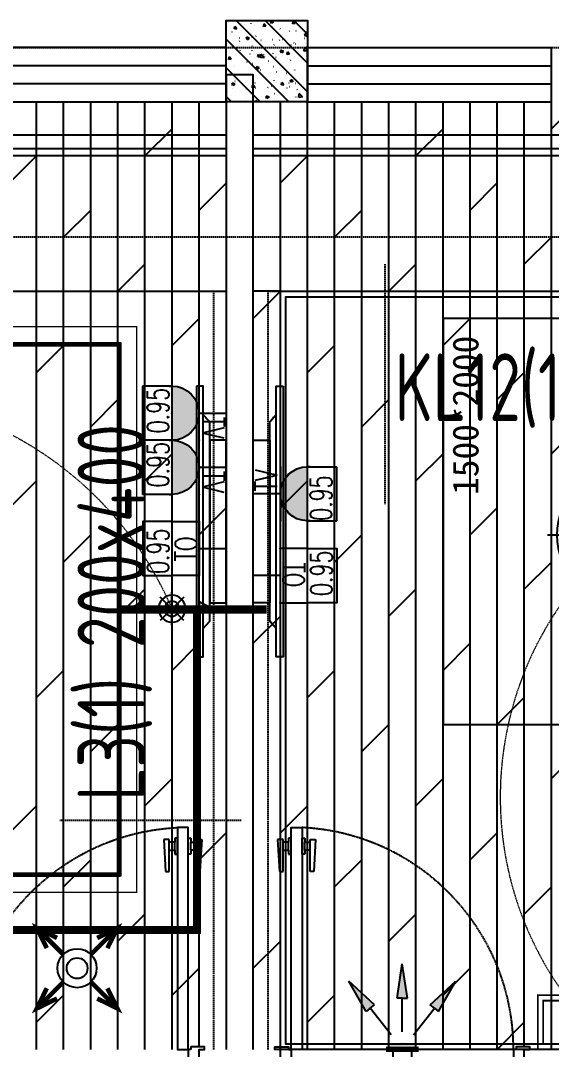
# Model space of a CAD drawing. Header units: inches. Extents: x -3985675 to 129953, y -250661 to -26082.
# Drawn here: x 95061 to 97020, y -29882 to -26082 of the extents above; entities that cross this region are included whole.
import ezdxf
from ezdxf.enums import TextEntityAlignment as Align

# ---------------------------------------------------------------- set-up
doc = ezdxf.new("R2010")
doc.units = ezdxf.units.IN
doc.header["$LTSCALE"] = 10
doc.header["$MEASUREMENT"] = 0
for name, pattern in [('DASH', [0.35, 0.25, -0.1]), ('DOTE', [2.42, 2, -0.2, 0.02, -0.2]), ('SX-DT3-PLAN-07T$0$DASHED', [0.75, 0.5, -0.25])]:
    doc.linetypes.add(name, pattern=pattern)
doc.layers.get('0').update_dxf_attribs({"plot": 0})
for name, color, linetype in [('000土建梁', 251, 'Continuous'), ('003门', 36, 'Continuous'), ('004门套', 47, 'Continuous'), ('005窗', 54, 'Continuous'), ('007地面', 47, 'Continuous'), ('007天花', 65, 'Continuous'), ('008天花灯具', 31, 'Continuous'), ('010活动家具', 34, 'Continuous'), ('017栏杆', 77, 'Continuous'), ('023图框', 4, 'Continuous'), ('028家具', 250, 'DASH'), ('7-空调留洞', 6, 'DASH'), ('COLUMN', 4, 'Continuous'), ('EQUIP-插座', 6, 'Continuous'), ('EQUIP-照明', 6, 'Continuous'), ('EQUIP-通讯', 6, 'Continuous'), ('LSW-風口', 7, 'Continuous'), ('PIPE-喷淋', 6, 'Continuous'), ('SX-D-WALL-BZC$0$S-PATT-WALL', 83, 'Continuous'), ('SX-DT3-PLAN-07T$0$S-BEAM', 4, 'SX-DT3-PLAN-07T$0$DASHED'), ('WALL', 4, 'Continuous'), ('消防喷淋', 6, 'Continuous'), ('龙湖标准家具', 55, 'Continuous')]:
    doc.layers.add(name, color=color, linetype=linetype)
for name, color, linetype, lineweight in [('Cl顶面造型线', 220, 'Continuous', 18), ('S开关', 123, 'Continuous', 15), ('S插座', 6, 'Continuous', 15), ('灯具线路控制', 51, 'Continuous', 15)]:
    doc.layers.add(name, color=color, linetype=linetype, lineweight=lineweight)
doc.styles.add('_HZTXT', font='GBENOR.SHX', dxfattribs={"bigfont": 'GBCBIG.SHX'})
doc.styles.add('_TEL_DIM', font='SIMPLEX.shx', dxfattribs={"width": 0.8, "height": 3.5, "bigfont": 'HZTXT.shx'})
doc.styles.add('B1户型卧室平面图$0$ARIAL', font='')
doc.styles.get("Standard").update_dxf_attribs({"font": ''})
doc.styles.add('国标宋体', font='gbxwxtr.shx', dxfattribs={"width": 0.6, "bigfont": 'gbhzfs.shx'})
doc.styles.add('幼圆', font='', dxfattribs={"width": 1.25})
doc.styles.add('标注文字', font='romans.shx', dxfattribs={"width": 0.7, "bigfont": 'hztxt.shx'})
doc.styles.get('B1户型卧室平面图$0$ARIAL').set_extended_font_data('NSimSun')
doc.styles.get('Standard').set_extended_font_data('SimSun')
doc.styles.get('幼圆').set_extended_font_data('YouYuan')

# ---------------------------------------------------------------- blocks, each defined once
blk = doc.blocks.new('*U94')
at = {"layer": '003门', "color": 250}
for p, q in [((-10, 875.1), (-3.3, 757)), ((10, 875.1), (-10, 875.1)), ((10, 865.3), (10, 875.1)), ((30, 880), (30, 865.3)), ((40, 880), (30, 880)), ((40, 821.2), (40, 880)), ((80, 821.2), (80, 880)), ((80, 880), (90, 880)), ((90, 880), (90, 865.3)), ((110, 875.1), (130, 875.1)), ((110, 865.3), (110, 875.1)), ((130, 875.1), (123.3, 757)), ((10, 835.9), (10, 865.3)), ((30, 865.3), (10, 865.3)), ((30, 835.9), (30, 865.3)), ((90, 835.9), (90, 865.3)), ((90, 865.3), (110, 865.3)), ((110, 835.9), (110, 865.3)), ((10, 835.9), (30, 835.9)), ((10, 757), (10, 835.9)), ((30, 835.9), (30, 821.2)), ((30, 821.2), (40, 821.2)), ((90, 821.2), (80, 821.2)), ((90, 835.9), (90, 821.2)), ((110, 835.9), (90, 835.9)), ((110, 757), (110, 835.9)), ((-3.3, 757), (10, 757)), ((123.3, 757), (110, 757))]:
    blk.add_line(p, q, dxfattribs=at)
at = {"layer": '003门', "linetype": 'ByBlock'}
blk.add_lwpolyline([(40, 100), (40, 920), (80, 920), (80, 100)], close=True, dxfattribs=at)
at = {"layer": '003门', "color": 251, "linetype": 'DASH'}
blk.add_arc((40, 100.4), 820, 0, 87.134, dxfattribs=at)
at = {"layer": '004门套'}
for points in [[(30, 100), (40, 100), (40, 60), (50, 60), (50, -100), (40, -100), (40, -110), (-10, -110), (-10, -100), (0, -100), (0, 100), (-20, 100), (-20, 110), (30, 110)], [(870, 100), (860, 100), (860, 60), (850, 60), (850, -100), (860, -100), (860, -110), (910, -110), (910, -100), (900, -100), (900, 100), (920, 100), (920, 110), (870, 110)]]:
    blk.add_lwpolyline(points, close=True, dxfattribs=at)
at = {"linetype": 'ByBlock', "style": '_HZTXT', "flags": 8}
blk.add_attdef('门编号', text='', height=121.9, dxfattribs=at).set_placement((2307.3, 99.4), align=Align.CENTER)
blk = doc.blocks.new('B1户型卧室平面图$0$台灯')
at = {"color": 0}
for p, q in [((0, 161.3), (0, 57.1)), ((-57.1, 0), (-161.3, 0)), ((161.3, 0), (57.1, 0)), ((0, -57.1), (0, -161.3))]:
    blk.add_line(p, q, dxfattribs=at)
for radius in [131.3, 57.1]:
    blk.add_circle((0, 0), radius, dxfattribs=at)
blk = doc.blocks.new('A$C182B0BA8')
at = {"color": 0}
for p, q in [((275.8, 2000), (275.8, 1895.8)), ((2225.8, 2000), (2225.8, 1895.8)), ((114.5, 1838.6), (218.7, 1838.6)), ((332.9, 1838.6), (437.2, 1838.6)), ((2168.7, 1838.6), (2064.5, 1838.6)), ((2387.2, 1838.6), (2282.9, 1838.6)), ((275.8, 1781.6), (275.8, 1677.3)), ((2225.8, 1781.6), (2225.8, 1677.3))]:
    blk.add_line(p, q, dxfattribs=at)
for centre, radius in [((275.8, 1838.7), 131.3), ((2225.8, 1838.7), 131.3), ((275.8, 1838.7), 57.1), ((2225.8, 1838.7), 57.1)]:
    blk.add_circle(centre, radius, dxfattribs=at)
at = {"layer": '010活动家具'}
for p, q in [((500.8, 0), (500.8, 1930)), ((2000.8, 1930), (2000.8, 0)), ((2000.8, 0), (500.8, 0))]:
    blk.add_line(p, q, dxfattribs=at)
at = {"layer": '010活动家具', "color": 8}
for p, q in [((1161.5, 1824.2, -431.7), (609.3, 1824.2, -431.7)), ((1906.6, 1824.2, -431.7), (1338.5, 1824.2, -431.7)), ((2000.8, 1341.5), (500.8, 1341.5)), ((2000.8, 1341.5), (520.8, 1094.8, -431.7)), ((1161.5, 1367, -431.7), (609.3, 1367, -431.7)), ((920.8, 573.2, -431.7), (2000.8, 1341.5)), ((935, 720.4, -431.7), (2000.8, 1341.5)), ((1906.6, 1367, -431.7), (1338.5, 1367, -431.7))]:
    blk.add_line(p, q, dxfattribs=at)
at = {"layer": '010活动家具'}
for points in [[(50.8, 1590), (50.8, 2000), (500.8, 2000), (500.8, 1590)], [(2000.8, 1930), (2000.8, 2000), (500.8, 2000), (500.8, 1930)], [(2450.8, 1590), (2450.8, 2000), (2000.8, 2000), (2000.8, 1590)]]:
    blk.add_lwpolyline(points, close=True, dxfattribs=at)
at = {"layer": '010活动家具', "color": 8}
for centre, radius, start, end in [((609.3, 1774.4, -431.7), 50, 90, 156.1601), ((1161.5, 1774.4, -431.7), 50, 23.8399, 90), ((1338.5, 1774.4, -431.7), 50, 90, 156.1601), ((1906.6, 1774.4, -431.7), 50, 23.8399, 90), ((1013.7, 1595.7, -431.7), 492.1, 156.184, 203.8399), ((757.2, 1595.7, -431.7), 492.1, 336.1601, 23.816), ((1742.9, 1595.7, -431.7), 492.1, 156.184, 203.8399), ((1502.3, 1595.7, -431.7), 492.1, 336.1601, 23.816), ((609.3, 1417, -431.7), 50, 203.8399, 270), ((1161.5, 1417, -431.7), 50, 270, 336.1601), ((1338.5, 1417, -431.7), 50, 203.8399, 270), ((1906.6, 1417, -431.7), 50, 270, 336.1601), ((546.6, 700.4, -431.7), 395.2, 341.2313, 93.7426)]:
    blk.add_arc(centre, radius, start, end, dxfattribs=at)
at = {"layer": '010活动家具', "color": 8, "xscale": -1}
blk.add_blockref('B1户型卧室平面图$0$台灯', (275.8, 1838.7), dxfattribs=at)
at = {"layer": '010活动家具', "color": 8}
blk.add_blockref('B1户型卧室平面图$0$台灯', (2225.8, 1838.7), dxfattribs=at)
at = {"layer": '010活动家具', "color": 8, "style": 'B1户型卧室平面图$0$ARIAL', "text_generation_flag": 2}
for s, p in [('450*410', (34.6, 1700.2)), ('450*410', (2012.2, 1700.2)), ('1500*2000', (1349.2, 130.9))]:
    blk.add_text(s, height=96, rotation=180, dxfattribs=at).set_placement(p)
blk = doc.blocks.new('A$C06656856')
at = {"layer": '龙湖标准家具', "color": 8}
for points in [[(0, 1000), (0, 0), (25, 0), (25, 1000)], [(49.5, 799.8), (49.5, 199.8), (110, 199.8), (110, 799.8)]]:
    blk.add_lwpolyline(points, close=True, dxfattribs=at)
blk.add_lwpolyline([(25, 105.1), (49.5, 132.2), (49.5, 867.4), (25, 894.4)], dxfattribs=at)
blk = doc.blocks.new('中心灯饰')
at = {"color": 8}
for p, q in [((0, 284.3), (0, -284.3)), ((-284.3, 0), (284.3, 0))]:
    blk.add_line(p, q, dxfattribs=at)
blk.add_ellipse((0, 0), major_axis=(-249.8, 0.6), ratio=1, start_param=3.143995, end_param=9.42718)
blk.add_ellipse((0, 0), major_axis=(180.6, 0.1), ratio=1, start_param=-0.0006318038625084, end_param=6.282553503317076, dxfattribs=at)
blk = doc.blocks.new('智能家居')
at = {"color": 6, "const_width": 3.24}
for points in [[(-50, 100), (50, 100), (50, 0), (-50, 0)], [(-40, 90), (40, 90), (40, 10), (-40, 10)]]:
    blk.add_lwpolyline(points, close=True, dxfattribs=at)
blk = doc.blocks.new('开关')
at = {"color": 6, "const_width": 6.48}
for points in [[(27343.1, 51078.8), (27543.1, 51078.8), (27543.1, 50878.8), (27343.1, 50878.8)], [(27363.1, 51058.8), (27523.1, 51058.8), (27523.1, 50898.8), (27363.1, 50898.8)]]:
    blk.add_lwpolyline(points, close=True, dxfattribs=at)
at = {"layer": 'EQUIP-照明', "xscale": 2, "yscale": 2, "zscale": 2}
blk.add_blockref('智能家居', (27443.1, 50878.8), dxfattribs=at)
at = {"layer": '7-空调留洞', "color": 6, "linetype": 'ByBlock', "style": '标注文字', "width": 0.7, "flags": 8}
blk.add_attdef('1', (27415.8, 50937.2), '', height=80, dxfattribs=at)
blk = doc.blocks.new('A$C298C3D42')
h = blk.add_hatch(color=250)
h.dxf.hatch_style = 1
h.paths.add_polyline_path([(1.378, 2.578), (0.978, 3.378), (0.978, 2.578)])
at = {"color": 251}
for p, q in [((0.978, 3.378), (1.378, 2.578)), ((0.978, 1.956), (0.978, 3.378)), ((1.378, 2.578), (0.978, 2.578)), ((0.978, 0), (0.978, 1.956)), ((0.978, 0), (0.978, 1.956)), ((0.286, 1.669), (1.669, 0.286)), ((1.669, 1.669), (0.286, 0.286)), ((1.669, 1.669), (0.286, 0.286)), ((0.286, 1.669), (1.669, 0.286)), ((0, 0.978), (1.956, 0.978)), ((1.956, 0.978), (0, 0.978))]:
    blk.add_line(p, q, dxfattribs=at)
for radius in [0.8, 0.444]:
    blk.add_circle((0.978, 0.978), radius)
blk = doc.blocks.new('$equip$00001489')
at = {"color": 0}
for p, q in [((0, 0.551), (0, 1.051)), ((-0.5, 0.551), (0.5, 0.551)), ((-0.5, 0.001), (-0.5, 0.051)), ((0.5, 0.001), (0.5, 0.051))]:
    blk.add_line(p, q, dxfattribs=at)
blk.add_arc((0, 0.051), 0.5, 0, 180, dxfattribs=at)
for p in [(0, 1.051), (-0.5, 0.551), (0.5, 0.551), (0, 0.051)]:
    blk.add_point(p)
for points in [[(-0.25, 0.484), (0.25, 0.484), (-0.433, 0.301), (0.433, 0.301)], [(0, 0.551), (0, 0.551), (-0.25, 0.484), (0.25, 0.484)], [(-0.433, 0.301), (0.433, 0.301), (-0.5, 0.051), (0.5, 0.051)]]:
    blk.add_solid(points, dxfattribs=at)
at = {"flags": 9}
blk.add_attdef('A', (0, 0), '', height=0.00002, dxfattribs=at)
blk = doc.blocks.new('插座1')
at = {"color": 0}
for p, q in [((-100, 210), (-100, 200)), ((100, 210), (100, 200)), ((100, 100), (-100, 100)), ((0, 100), (0, 0))]:
    blk.add_line(p, q, dxfattribs=at)
blk.add_arc((0, 200), 100, 180, 0, dxfattribs=at)
for p in [(0, 200), (-100, 100), (100, 100), (0, 0)]:
    blk.add_point(p)
for points in [[(86.6, 150), (-86.6, 150), (100, 200), (-100, 200)], [(50, 113.4), (-50, 113.4), (86.6, 150), (-86.6, 150)], [(0, 100), (0, 100), (50, 113.4), (-50, 113.4)]]:
    blk.add_solid(points, dxfattribs=at)
at = {"layer": 'EQUIP-插座'}
for p, q in [((-100, 200), (-100, 308.3)), ((-100, 308.3), (100, 308.3)), ((100, 200), (100, 308.3)), ((100, 200), (100, 308.3))]:
    blk.add_line(p, q, dxfattribs=at)
at = {"layer": 'EQUIP-插座', "xscale": 200, "yscale": 200, "zscale": 200, "rotation": 180}
blk.add_blockref('$equip$00001489', (0, 210.3), dxfattribs=at)
at = {"flags": 9}
blk.add_attdef('A', (0, 210.3), '', height=0.004, rotation=180, dxfattribs=at)
blk = doc.blocks.new('新块')
at = {"color": 0}
for p, q in [((58195.1, 53021.8), (58195.1, 53121.8)), ((58195.1, 53021.8), (58195.1, 53121.8)), ((58295.1, 53021.8), (58095.1, 53021.8)), ((58295.1, 53021.8), (58095.1, 53021.8)), ((58095.1, 52911.8), (58095.1, 52921.8)), ((58095.1, 52911.8), (58095.1, 52921.8)), ((58295.1, 52911.8), (58295.1, 52921.8)), ((58295.1, 52911.8), (58295.1, 52921.8))]:
    blk.add_line(p, q, dxfattribs=at)
blk.add_arc((58195.1, 52921.8), 100, 0, 180, dxfattribs=at)
blk.add_arc((58195.1, 52921.8), 100, 0, 180, dxfattribs=at)
for p in [(58195.1, 53121.8), (58195.1, 53121.8), (58095.1, 53021.8), (58095.1, 53021.8), (58295.1, 53021.8), (58295.1, 53021.8), (58195.1, 52921.8), (58195.1, 52921.8)]:
    blk.add_point(p)
for points in [[(58195.1, 53021.8), (58195.1, 53021.8), (58245.1, 53008.4), (58145.1, 53008.4)], [(58195.1, 53021.8), (58195.1, 53021.8), (58245.1, 53008.4), (58145.1, 53008.4)], [(58245.1, 53008.4), (58145.1, 53008.4), (58281.7, 52971.8), (58108.5, 52971.8)], [(58245.1, 53008.4), (58145.1, 53008.4), (58281.7, 52971.8), (58108.5, 52971.8)], [(58281.7, 52971.8), (58108.5, 52971.8), (58295.1, 52921.8), (58095.1, 52921.8)], [(58281.7, 52971.8), (58108.5, 52971.8), (58295.1, 52921.8), (58095.1, 52921.8)]]:
    blk.add_solid(points, dxfattribs=at)
at = {"layer": 'EQUIP-插座'}
for p, q in [((58095.1, 52921.8), (58095.1, 52813.5)), ((58295.1, 52921.8), (58295.1, 52813.5)), ((58295.1, 52921.8), (58295.1, 52813.5)), ((58095.1, 52813.5), (58295.1, 52813.5))]:
    blk.add_line(p, q, dxfattribs=at)
at = {"layer": 'EQUIP-插座', "xscale": -1, "rotation": 180}
blk.add_blockref('插座1', (58195.1, 53121.8), dxfattribs=at)
at = {"layer": 'EQUIP-插座', "xscale": -200, "yscale": 200, "zscale": 200}
blk.add_blockref('$equip$00001489', (58195.1, 52911.5), dxfattribs=at)
at = {"flags": 9}
blk.add_attdef('A', (58195.1, 52911.5), '', height=0.004, rotation=180, dxfattribs=at)
blk.add_attdef('A', (58195.1, 52911.5), '', height=0.004, dxfattribs=at)
at = {"color": 6, "flags": 8}
blk.add_attdef('USB', (58118.9, 52728.8), '', height=80, dxfattribs=at)
at = {"layer": '023图框', "color": 6, "style": '幼圆', "width": 0.8}
for tag, p in [('TV', (58208.6, 53034.7)), ('0.35', (58101.4, 52830.5))]:
    blk.add_attdef(tag, p, '', height=80, dxfattribs=at)
blk = doc.blocks.new('插座')
at = {"color": 0}
for p, q in [((40417.2, 59838.2), (40417.2, 59828.2)), ((40417.2, 59838.2), (40417.2, 59828.2)), ((40617.2, 59838.2), (40617.2, 59828.2)), ((40617.2, 59838.2), (40617.2, 59828.2)), ((40617.2, 59728.2), (40417.2, 59728.2)), ((40617.2, 59728.2), (40417.2, 59728.2)), ((40517.2, 59728.2), (40517.2, 59628.2)), ((40517.2, 59728.2), (40517.2, 59628.2))]:
    blk.add_line(p, q, dxfattribs=at)
blk.add_arc((40517.2, 59828.2), 100, 180, 0, dxfattribs=at)
blk.add_arc((40517.2, 59828.2), 100, 180, 0, dxfattribs=at)
for p in [(40517.2, 59828.2), (40517.2, 59828.2), (40417.2, 59728.2), (40417.2, 59728.2), (40617.2, 59728.2), (40617.2, 59728.2), (40517.2, 59628.2), (40517.2, 59628.2)]:
    blk.add_point(p)
for points in [[(40603.8, 59778.2), (40430.6, 59778.2), (40617.2, 59828.2), (40417.2, 59828.2)], [(40603.8, 59778.2), (40430.6, 59778.2), (40617.2, 59828.2), (40417.2, 59828.2)], [(40567.2, 59741.6), (40467.2, 59741.6), (40603.8, 59778.2), (40430.6, 59778.2)], [(40567.2, 59741.6), (40467.2, 59741.6), (40603.8, 59778.2), (40430.6, 59778.2)], [(40517.2, 59728.2), (40517.2, 59728.2), (40567.2, 59741.6), (40467.2, 59741.6)], [(40517.2, 59728.2), (40517.2, 59728.2), (40567.2, 59741.6), (40467.2, 59741.6)]]:
    blk.add_solid(points, dxfattribs=at)
at = {"layer": 'EQUIP-插座'}
for p, q in [((40417.2, 59828.2), (40417.2, 59936.5)), ((40417.2, 59936.5), (40617.2, 59936.5)), ((40617.2, 59828.2), (40617.2, 59936.5)), ((40617.2, 59828.2), (40617.2, 59936.5))]:
    blk.add_line(p, q, dxfattribs=at)
blk.add_blockref('插座1', (40517.2, 59628.2), dxfattribs=at)
at = {"layer": 'EQUIP-插座', "xscale": 200, "yscale": 200, "zscale": 200, "rotation": 180}
blk.add_blockref('$equip$00001489', (40517.2, 59838.5), dxfattribs=at)
at = {"flags": 9}
blk.add_attdef('A', (40517.2, 59838.5), '', height=0.004, rotation=180, dxfattribs=at)
blk.add_attdef('A', (40517.2, 59838.5), '', height=0.004, rotation=180, dxfattribs=at)
at = {"layer": '023图框', "color": 6, "style": '标注文字', "width": 0.7, "flags": 8}
for tag, p in [('USB', (40433.6, 59942.8)), ('0.35', (40417.2, 59838.2)), ('TV', (40526.2, 59635.9))]:
    blk.add_attdef(tag, p, '', height=80, dxfattribs=at)
blk = doc.blocks.new('新块22')
at = {"layer": 'EQUIP-通讯'}
for p, q in [((37020.4, 57656.4), (37020.4, 57556.4)), ((37220.4, 57556.4), (37220.4, 57656.4)), ((37020.4, 57556.4), (37220.4, 57556.4)), ((37120.4, 57556.5), (37120.4, 57456.6))]:
    blk.add_line(p, q, dxfattribs=at)
blk.add_lwpolyline([(37020.4, 57656.4), (37020.4, 57764.7), (37220.4, 57764.7), (37220.4, 57656.4)], close=True, dxfattribs=at)
for p in [(37020.4, 57656.4), (37220.4, 57656.4), (37020.4, 57556.4), (37220.4, 57556.4), (37120.4, 57456.6)]:
    blk.add_point(p, dxfattribs=at)
at = {"layer": '7-空调留洞', "color": 6, "linetype": 'ByBlock', "style": '标注文字', "width": 0.7}
blk.add_attdef('0.95', (37027.5, 57668), '', height=80, dxfattribs=at)
at = {"layer": '7-空调留洞', "color": 0, "linetype": 'ByBlock', "style": '标注文字', "width": 0.7}
blk.add_attdef('TO', (37071.6, 57565.1), '', height=80, dxfattribs=at)
at = {"layer": 'EQUIP-通讯', "style": '_TEL_DIM', "text_generation_flag": 4, "flags": 1}
blk.add_attdef('A', text='', height=0.005, rotation=180, dxfattribs=at).set_placement((37120.4, 57456.6), align=Align.MIDDLE_CENTER)
blk = doc.blocks.new('70侧送')
at = {"lineweight": 30}
h = blk.add_hatch(color=3, dxfattribs=at)
edge = h.paths.add_edge_path()
edge.add_ellipse((7, 0), major_axis=(0, 60), ratio=0.294682, start_angle=180, end_angle=360)
edge.add_line((7, 60), (7, -60))
at = {"layer": 'LSW-風口'}
for points in [[(164.1, 103.2), (152.2, 118.4), (140.3, 133.6), (252.2, 196.9)], [(188.8, 19.3), (188.8, 0), (188.8, -19.3), (316, 0)], [(164.1, -103.2), (152.2, -118.4), (140.3, -133.6), (252.2, -196.9)]]:
    blk.add_hatch(color=3, dxfattribs=at).paths.add_polyline_path(points)
at = {"layer": 'LSW-風口', "color": 3}
for p, q in [((140.3, 133.6), (252.2, 196.9)), ((164.1, 103.2), (252.2, 196.9)), ((54.3, 41.7), (152.2, 118.4)), ((152.2, 118.4), (140.3, 133.6)), ((152.2, 118.4), (164.1, 103.2)), ((-125, 35), (-125, -35)), ((0, 35), (-125, 35)), ((0, -35), (0, 35)), ((188.8, 0), (188.8, 19.3)), ((188.8, 19.3), (316, 0)), ((-125, -35), (0, -35)), ((64.5, 0), (188.8, 0)), ((188.8, -19.3), (316, 0)), ((188.8, 0), (188.8, -19.3)), ((54.3, -41.7), (152.2, -118.4)), ((152.2, -118.4), (164.1, -103.2)), ((164.1, -103.2), (252.2, -196.9)), ((152.2, -118.4), (140.3, -133.6)), ((140.3, -133.6), (252.2, -196.9))]:
    blk.add_line(p, q, dxfattribs=at)
at = {"layer": 'LSW-風口', "color": 3, "const_width": 20}
blk.add_lwpolyline([(0, 60), (0, -60)], dxfattribs=at)
blk = doc.blocks.new('LSW-下送风口100')
at = {"layer": 'LSW-風口', "color": 3, "const_width": 22}
for points in [[(-145.4, 96.3), (-193.1, 193.1), (-96.3, 145.4)], [(-66.2, 66.2), (-193.1, 193.1)], [(66.2, 66.2), (193.1, 193.1)], [(96.3, 145.4), (193.1, 193.1), (145.4, 96.3)], [(-96.3, -145.4), (-193.1, -193.1), (-145.4, -96.3)], [(-66.2, -66.2), (-193.1, -193.1)], [(66.2, -66.2), (193.1, -193.1)], [(145.4, -96.3), (193.1, -193.1), (96.3, -145.4)]]:
    blk.add_lwpolyline(points, dxfattribs=at)
at = {"layer": 'LSW-風口', "color": 3, "lineweight": -3}
blk.add_circle((0, 0), 93.6, dxfattribs=at)
at = {"layer": 'LSW-風口', "color": 2}
blk.add_circle((0, 0), 50, dxfattribs=at)
blk = doc.blocks.new('aw35364')
at = {"layer": '028家具'}
for p, q in [((122042, -26942.5), (120112, -26942.5)), ((120112, -26942.5), (120112, -28442.5)), ((120112, -28442.5), (122042, -28442.5))]:
    blk.add_line(p, q, dxfattribs=at)
for points in [[(119202.1, -27192.5), (119202.1, -28192.5), (119227.1, -28192.5), (119227.1, -27192.5)], [(119521.9, -27192.5), (119521.9, -28192.5), (119496.9, -28192.5), (119496.9, -27192.5)], [(119251.7, -27392.7), (119251.7, -27992.7), (119312.1, -27992.7), (119312.1, -27392.7)], [(119472.4, -27392.7), (119472.4, -27992.7), (119411.9, -27992.7), (119411.9, -27392.7)]]:
    blk.add_lwpolyline(points, close=True, dxfattribs=at)
for points in [[(119227.1, -28087.4), (119251.7, -28060.3), (119251.7, -27325.1), (119227.1, -27298.1)], [(119496.9, -28087.4), (119472.4, -28060.3), (119472.4, -27325.1), (119496.9, -27298.1)]]:
    blk.add_lwpolyline(points, dxfattribs=at)
at = {"layer": '028家具', "style": 'B1户型卧室平面图$0$ARIAL', "text_generation_flag": 6}
blk.add_text('1500*2000', height=96, rotation=270, dxfattribs=at).set_placement((120242.9, -27594.2))
blk = doc.blocks.new('dr57567')
at = {"layer": 'SX-DT3-PLAN-07T$0$S-BEAM', "color": 251}
for p, q in [((65838.8, -44331.1), (60238.8, -44331.1)), ((63619.5, -44431.1), (63619.5, -45316.6)), ((62988.8, -44531.1), (60238.8, -44531.1)), ((62988.8, -47331.1), (62988.8, -44531.1)), ((65838.8, -44531.1), (63188.8, -44531.1)), ((63188.8, -47331.1), (63188.8, -44531.1)), ((63088.8, -46485.4), (62420, -46485.4))]:
    blk.add_line(p, q, dxfattribs=at)
blk.add_lwpolyline([(68638.8, -46581.2), (68638.8, -45881.2), (66638.8, -45881.2), (66638.8, -43631.1), (59838.8, -43631.1), (59838.8, -44331.1)], dxfattribs=at)
at = {"layer": 'SX-DT3-PLAN-07T$0$S-BEAM', "color": 251, "style": '国标宋体', "width": 0.8}
blk.add_text('KL12(1) 200x550', height=250, dxfattribs=at).set_placement((63655.7, -45010.3))
blk.add_text('L3(1) 200x400', height=250, rotation=90, dxfattribs=at).set_placement((62735.4, -46412.5))
blk = doc.blocks.new('SEQ234')
at = {"layer": 'PIPE-喷淋', "linetype": 'ByBlock', "ltscale": 0.2, "const_width": 30, "elevation": 0}
for points in [[(94845, -30348.5), (94845, -29441), (95712.7, -29441), (95712.7, -28257.3)], [(95430, -28257.3), (95970, -28257.3)]]:
    blk.add_lwpolyline(points, dxfattribs=at)

msp = doc.modelspace()

# ---------------------------------------------------------------- hatches: boundary and pattern name
at = {"layer": '007地面'}
h = msp.add_hatch(dxfattribs=at)
h.set_pattern_fill('DOLMIT', color=250, scale=400, angle=90, style=0)
h.set_pattern_definition([(90, (95820, -29882.18), (100, 6e-15), []), (45, (95820, -29882.18), (200, -200), [141.421, -282.843])])
h.paths.add_polyline_path([(93020.1, -26882.2), (92820.2, -26882.2), (92820.2, -26382.2), (93720.1, -26382.2), (93720.1, -26382.2), (94020, -26382.2), (94020, -26382.2), (95820, -26382.2), (95820, -29882.2), (95740, -29882.2), (95740, -29872.2), (95690, -29872.2), (95690, -29882.2), (95680, -29882.2), (94850, -29882.2), (94850, -29872.2), (94800, -29872.2), (94620, -29882.2), (93420.1, -29882.2), (93420.1, -29882.2), (93020.1, -29882.2), (93020.1, -28905.8), (93053.9, -28905.8, 0.343165), (93053.9, -28875.8, 0.343165), (93053.9, -28845.8), (93020.1, -28845.8)])
h = msp.add_hatch(dxfattribs=at)
h.set_pattern_fill('DOLMIT', color=250, scale=400, angle=90, style=0)
h.set_pattern_definition([(90, (99220, -29882.18), (100, 6e-15), []), (45, (99220, -29882.18), (200, -200), [141.421, -282.843])])
h.paths.add_polyline_path([(95920, -26382.2), (96120, -26382.2), (96120, -26382.2), (97020.1, -26382.2), (97020.1, -26382.2), (97320, -26382.2), (97320, -26382.2), (99120.1, -26382.2), (99120.1, -26382.2), (99220, -26382.2), (99220, -26782.2), (99120.1, -26782.2), (99120.1, -26882.2), (98620.1, -26882.2), (98620.1, -28230), (98560.7, -28230, 0.343165), (98560.7, -28260, 0.401237), (98560.7, -28290), (98620.1, -28290), (98620.1, -29882.2), (97920, -29882.2), (97920, -29882.2), (96940, -29882.2), (96940, -29872.2), (96890, -29872.2), (96890, -29882.2), (96880, -29882.2), (96050, -29882.2), (96050, -29872.2), (96000, -29872.2), (95920, -29882.2)])
at = {"layer": '007天花'}
h = msp.add_hatch(dxfattribs=at)
h.set_pattern_fill('ANSI32', color=250, scale=10, style=0)
h.set_pattern_definition([(135, (95429.9965, -29292.178), (2.6516504, 2.6516504), []), (135, (95428.2287, -29292.178), (2.6516504, 2.6516504), [])])
h.paths.add_polyline_path([(95430, -29242.2), (93410.1, -29242.2), (93410.1, -27272.2), (95430, -27272.2)])
h.paths.add_polyline_path([(95420, -29232.2), (93420.1, -29232.2), (93420.1, -27282.2), (95420, -27282.2)], flags=16)
at = {"layer": 'SX-D-WALL-BZC$0$S-PATT-WALL'}
h = msp.add_hatch(dxfattribs=at)
h.set_pattern_fill('钢筋混凝土', color=250, scale=15, pattern_type=2)
h.set_pattern_definition([(135, (222184.594, -629.175), (53.03301, 53.03301), []), (130, (222184.59, -629.175), (-107.58903, -9.41282), [11.25, -123.75]), (185, (222184.59, -629.17), (20.8127, 112.82882), [9, -99]), (79.5486, (222175.63, -629.96), (-86.77641, 103.41593), [9.56103, -105.17132]), (133.8158, (222184.6, -599.17), (-160.08616, -24.82785), [16.875, -185.625]), (83.3644, (222171.25, -601.24), (-140.1994, 146.11768), [14.34154, -157.75695]), (188.8158, (222184.6, -599.17), (-140.1993, 146.1178), [13.5, -148.5]), (159, (222169.59, -606.675), (-89.53606, -60.392834), [11.25, -123.75]), (214, (222169.59, -606.67), (-36.4973, 108.77251), [9, -99]), (108.5486, (222162.13, -611.71), (-126.033394, 48.379575), [9.56103, -105.17132]), (142.5, (222184.594, -629.175), (-1.823978, 49.934078), [0.75, -97.8, 0.75, -100.5, 0.75, -99.375]), (172.5, (222184.594, -629.175), (-39.46043, 59.161757), [0.75, -57.3, 0.75, -95.55, 0.75, -37.875]), (212.5, (222218.044, -629.175), (-80.073365, -3.383231), [0.75, -37.5, 0.75, -117, 0.75, -155.25]), (222.5, (222233.044, -629.175), (-87.477925, 15.015747), [0.75, -48.75, 0.75, -77.7, 0.75, -110.25])])
h.paths.add_polyline_path([(96120.1, -26382.2), (95820.1, -26382.2), (95820.1, -26082.2), (96120.1, -26082.2)])

# ---------------------------------------------------------------- linework, layer by layer
at = {"layer": '005窗'}
for p, q in [((96120.1, -26182.2), (97020, -26182.2)), ((96120.1, -26382.2), (96120.1, -26182.2)), ((97020, -26382.2), (97020, -26182.2)), ((96120.1, -26248.8), (97020, -26248.8)), ((96120.1, -26315.5), (97020, -26315.5)), ((96120.1, -26382.2), (97020, -26382.2))]:
    msp.add_line(p, q, dxfattribs=at)
for points in [[(94020, -26182.2), (94020, -26382.2), (95820, -26382.2), (95820, -26182.2), (94020, -26182.2)], [(95820, -26248.8), (94020, -26248.8)], [(95820, -26315.5), (94020, -26315.5)]]:
    msp.add_lwpolyline(points, dxfattribs=at)
at = {"layer": '007天花'}
for p, q in [((95820, -26582.2), (92820.2, -26582.2)), ((99120, -26582.2), (95920, -26582.2)), ((93020.1, -27082.2), (95820, -27082.2))]:
    msp.add_line(p, q, dxfattribs=at)
for points in [[(98620, -29882.2), (96020, -29882.2), (96020, -27082.2), (98620, -27082.2)], [(98600, -29862.2), (96040, -29862.2), (96040, -27102.2), (98600, -27102.2)], [(95430, -29242.2), (93410.1, -29242.2), (93410.1, -27272.2), (95430, -27272.2)], [(95420, -29232.2), (93420.1, -29232.2), (93420.1, -27282.2), (95420, -27282.2)]]:
    msp.add_lwpolyline(points, close=True, dxfattribs=at)
at = {"layer": '008天花灯具', "linetype": 'DOTE', "ltscale": 0.3, "const_width": 5}
msp.add_lwpolyline([(95490, -29302.2), (93350.1, -29302.2), (93350.1, -27212.2), (95490, -27212.2)], close=True, dxfattribs=at)
at = {"layer": '017栏杆', "color": 251, "ltscale": 2}
for points in [[(95820, -26505.9), (92820.1, -26505.9)], [(99220, -26505.9), (95920, -26505.9)], [(95820, -26555.9), (92820.1, -26555.9)], [(99220, -26555.9), (95920, -26555.9)]]:
    msp.add_lwpolyline(points, dxfattribs=at)
at = {"layer": 'COLUMN', "ltscale": 0.2}
msp.add_lwpolyline([(96120.1, -26382.2), (95820.1, -26382.2), (95820.1, -26082.2), (96120.1, -26082.2)], close=True, dxfattribs=at)
at = {"layer": 'WALL', "linetype": 'Continuous'}
msp.add_lwpolyline([(95920, -29882.2), (95920, -26282.2), (95820, -26282.2), (95820, -29882.2)], dxfattribs=at)
at = {"layer": '灯具线路控制', "color": 3, "linetype": 'DASH'}
for points in [[(95620, -28254.5, 0.659672), (93220.1, -28252.2)], [(97295, -27982.2, 0.400542), (97070, -29682.2)]]:
    msp.add_lwpolyline(points, format="xyb", dxfattribs=at)

# ---------------------------------------------------------------- block references
msp.add_blockref('A$C06656856', (95710.2, -28432.2))
at = {"xscale": -1}
msp.add_blockref('A$C06656856', (96030, -28432.2), dxfattribs=at)
at = {"layer": '004门套', "xscale": -1}
msp.add_blockref('*U94', (95720, -29982.2), dxfattribs=at)
at = {"layer": '004门套'}
msp.add_blockref('*U94', (96020, -29982.2), dxfattribs=at)
at = {"layer": '008天花灯具', "color": 47, "rotation": 180}
msp.add_blockref('中心灯饰', (97290, -27982.2), dxfattribs=at)
at = {"layer": '008天花灯具', "color": 16, "xscale": -62.5, "yscale": 62.5, "zscale": 62.5, "rotation": 270}
msp.add_blockref('A$C298C3D42', (95558.9, -28315.6), dxfattribs=at)
at = {"layer": '010活动家具', "xscale": -1, "rotation": 270}
msp.add_blockref('A$C182B0BA8', (96620.1, -29183), dxfattribs=at)
at = {"layer": 'Cl顶面造型线', "color": 4, "xscale": 0.7692307692115965, "yscale": 0.7692307692115965, "zscale": 0.7692307692115965}
msp.add_blockref('LSW-下送风口100', (95270, -29582.2), dxfattribs=at)
at = {"layer": 'Cl顶面造型线', "color": 4, "rotation": 90.00000000000001}
msp.add_blockref('70侧送', (96470, -29882.2), dxfattribs=at)
at = {"layer": 'S开关'}
ref = msp.add_blockref('开关', (124513.1, -80760.9), dxfattribs=dict(at, xscale=-1))
ref.add_attrib('1', '1', (97052, -29823.8), dxfattribs={"layer": '7-空调留洞', "color": 6, "linetype": 'ByBlock', "height": 80, "style": '标注文字', "width": 0.7})
at = {"layer": 'S插座', "linetype": 'ByBlock'}
ref = msp.add_blockref('新块', (42698.2, 30662.9), dxfattribs=dict(at, rotation=270))
ref.add_attrib('TV', 'TV', (95732.9, -27545.6), dxfattribs={"layer": '023图框', "color": 6, "height": 80, "rotation": 270, "style": '标注文字', "width": 0.7})
ref.add_attrib('0.35', '0.95', dxfattribs={"layer": '023图框', "color": 6, "height": 80, "rotation": 90, "style": '标注文字', "width": 0.7}).set_placement((95528.7, -27438.5), align=Align.TOP_RIGHT)
ref = msp.add_blockref('新块', (42698.2, 30462.9), dxfattribs=dict(at, rotation=270))
ref.add_attrib('TV', 'TV', (95732.9, -27745.6), dxfattribs={"layer": '023图框', "color": 6, "height": 80, "rotation": 270, "style": '标注文字', "width": 0.7})
ref.add_attrib('0.35', '0.95', dxfattribs={"layer": '023图框', "color": 6, "height": 80, "rotation": 90, "style": '标注文字', "width": 0.7}).set_placement((95528.7, -27638.5), align=Align.TOP_RIGHT)
ref = msp.add_blockref('插座', (36291.8, -68347.2), dxfattribs=dict(at, xscale=-1, rotation=270))
ref.add_attrib('TV', 'TV', (96007.6, -27821), dxfattribs={"layer": '023图框', "color": 6, "height": 80, "rotation": 90, "style": '标注文字', "width": 0.7})
ref.add_attrib('0.35', '0.95', (96210, -27930), dxfattribs={"layer": '023图框', "color": 6, "height": 80, "rotation": 90, "style": '标注文字', "width": 0.7})
ref = msp.add_blockref('新块22', (153276.6, 9088.2), dxfattribs=dict(at, xscale=-1, rotation=90))
ref.add_attrib('TO', 'TO', (95711.5, -28079.5), dxfattribs={"layer": '7-空调留洞', "color": 7, "linetype": 'ByBlock', "height": 80, "rotation": 90, "style": '标注文字', "width": 0.7})
ref.add_attrib('0.95', '0.95', (95608.6, -28126), dxfattribs={"layer": '7-空调留洞', "color": 6, "linetype": 'ByBlock', "height": 80, "rotation": 90, "style": '标注文字', "width": 0.7})
ref = msp.add_blockref('新块22', (38463.4, 8988.2), dxfattribs=dict(at, rotation=270))
ref.add_attrib('TO', 'TO', (96028.5, -28083.5), dxfattribs={"layer": '7-空调留洞', "color": 7, "linetype": 'ByBlock', "height": 80, "rotation": 270, "style": '标注文字', "width": 0.7})
ref.add_attrib('0.95', '0.95', dxfattribs={"layer": '7-空调留洞', "color": 6, "linetype": 'ByBlock', "height": 80, "rotation": 90, "style": '标注文字', "width": 0.7}).set_placement((96131.4, -28039.4), align=Align.TOP_RIGHT)

# ---------------------------------------------------------------- next in the draw order: block references
at = {"layer": '028家具'}
msp.add_blockref('aw35364', (-23491.9, -239.7), dxfattribs=at)

# ---------------------------------------------------------------- next in the draw order: linework, layer by layer
at = {"layer": '007天花'}
msp.add_lwpolyline([(96020, -27082.2), (95920, -27082.2)], dxfattribs=at)

# ---------------------------------------------------------------- next in the draw order: block references
at = {"layer": '000土建梁'}
msp.add_blockref('dr57567', (32786.2, 17448.8), dxfattribs=at)
at = {"layer": '消防喷淋', "color": 133}
msp.add_blockref('SEQ234', (0, 0), dxfattribs=at)

doc.saveas('drawing.dxf')
